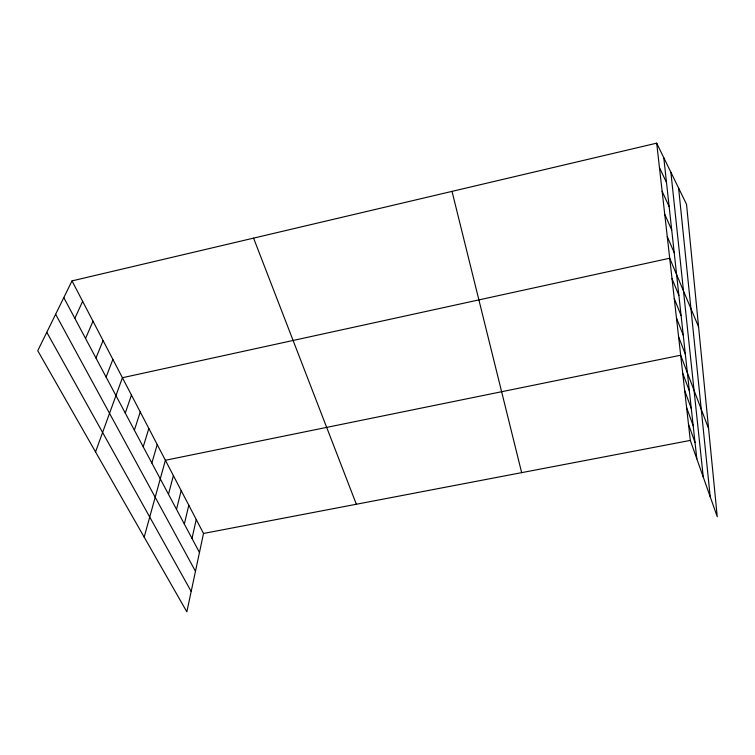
<?xml version="1.0" encoding="UTF-8"?>
<svg xmlns="http://www.w3.org/2000/svg" width="755" height="755" viewBox="0 0 755 755"><rect width="100%" height="100%" fill="white"/><g stroke="black" fill="none" stroke-linecap="round" stroke-linejoin="round"><path stroke-width="1.13" d="M72.008 280.898L203.51 533.464L186.844 611.843L37.75 350.716L72.008 280.898L656.69 143.157L686.531 204.312L717.25 516.713L690.315 440.41L656.69 143.157M191.996 538.457L196.243 519.497M184.343 524.083L188.797 505.208M176.51 509.361L181.181 490.58M168.488 494.289L173.386 475.603M144.177 537.116L165.402 460.267L680.68 355.227L708.577 428.538M151.849 463.023L157.229 444.563M143.214 446.8L148.848 428.472M134.362 430.171L140.26 411.975M125.273 413.098L131.455 395.073M95.545 451.934L122.423 377.726L669.704 258.238L698.583 326.83M106.096 377.066L112.882 359.399M95.961 358.03L103.076 340.571M85.541 338.457L93.007 321.224M74.83 318.327L82.654 301.339M203.51 533.464L690.315 440.41M46.782 332.304L191.185 591.439M55.634 314.269L195.47 571.28M63.807 297.621L199.471 552.49M659.445 167.572L666.505 182.54M662.126 191.251L669.147 206.625M664.73 214.241L671.714 229.982M667.25 236.56L674.196 252.651M672.016 278.699L678.887 295.394M674.272 298.612L681.095 315.562M676.461 317.987L683.256 335.182M678.594 336.853L685.351 354.274M253.576 238.127L356.351 504.255M682.699 373.14L689.372 390.958M684.681 390.599L691.306 408.587M686.606 407.615L693.194 425.763M688.484 424.216L695.025 442.505M452.018 191.374L521.658 472.649M663.777 157.691L696.818 458.842M670.884 172.244L703.264 477.094M678.603 188.071L710.2 496.752"/></g></svg>
